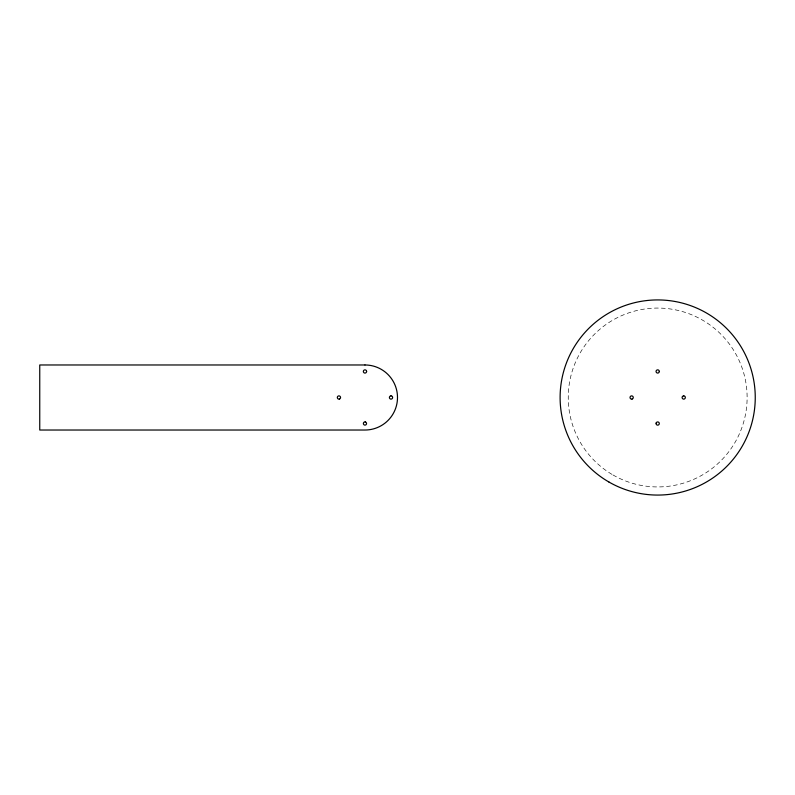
<?xml version="1.0" encoding="UTF-8"?>
<svg xmlns="http://www.w3.org/2000/svg" width="795" height="795" viewBox="0 0 795 795"><rect width="100%" height="100%" fill="white"/><g stroke="black" fill="none" stroke-linecap="round" stroke-linejoin="round"><path stroke-width="0.6" stroke-dasharray="3.98 2.98" d="M612.965 474.953A89.438 89.438 0 0 0 747.121 397.5A89.438 89.438 0 0 0 612.965 320.047A89.438 89.438 0 0 0 612.965 474.953"/><path stroke-width="1.19" d="M366.604 371.414L366.565 371.831A1.63 1.63 0 0 1 363.424 371.971L363.355 371.553A1.63 1.63 0 0 1 364.905 369.854A1.63 1.63 0 0 1 366.604 371.414M659.303 371.484L659.254 371.901A1.63 1.63 0 0 1 656.114 371.901L656.054 371.484A1.63 1.63 0 0 1 657.684 369.854A1.63 1.63 0 0 1 659.303 371.484M656.114 423.099L656.054 423.516A1.63 1.63 0 0 0 657.684 425.146A1.63 1.63 0 0 0 659.303 423.516L659.254 423.099A1.63 1.63 0 0 0 656.114 423.099M339.376 399.07L338.958 399.13A1.63 1.63 0 0 1 337.328 397.5A1.63 1.63 0 0 1 338.958 395.87L339.376 395.93A1.63 1.63 0 0 1 339.376 399.07M390.991 395.87L390.574 395.93A1.63 1.63 0 0 0 390.574 399.07L390.991 399.13A1.63 1.63 0 0 0 392.621 397.5A1.63 1.63 0 0 0 390.991 395.87M632.085 399.07L631.667 399.13A1.63 1.63 0 0 1 630.038 397.5A1.63 1.63 0 0 1 631.667 395.87L632.085 395.93A1.63 1.63 0 0 1 632.085 399.07M683.7 395.87L683.283 395.93A1.63 1.63 0 0 0 683.283 399.07L683.7 399.13A1.63 1.63 0 0 0 685.33 397.5A1.63 1.63 0 0 0 683.7 395.87M364.975 364.975L39.75 364.975L39.75 430.025L364.975 430.025A32.525 32.525 0 0 0 397.5 397.5A32.525 32.525 0 0 0 364.975 364.975M365.243 421.916L364.816 421.897A1.63 1.63 0 0 0 364.716 425.126L365.134 425.136A1.63 1.63 0 0 0 365.243 421.916M608.9 481.999A97.566 97.566 0 0 0 755.25 397.5A97.566 97.566 0 0 0 608.9 313.001A97.566 97.566 0 0 0 608.9 481.999"/></g></svg>
